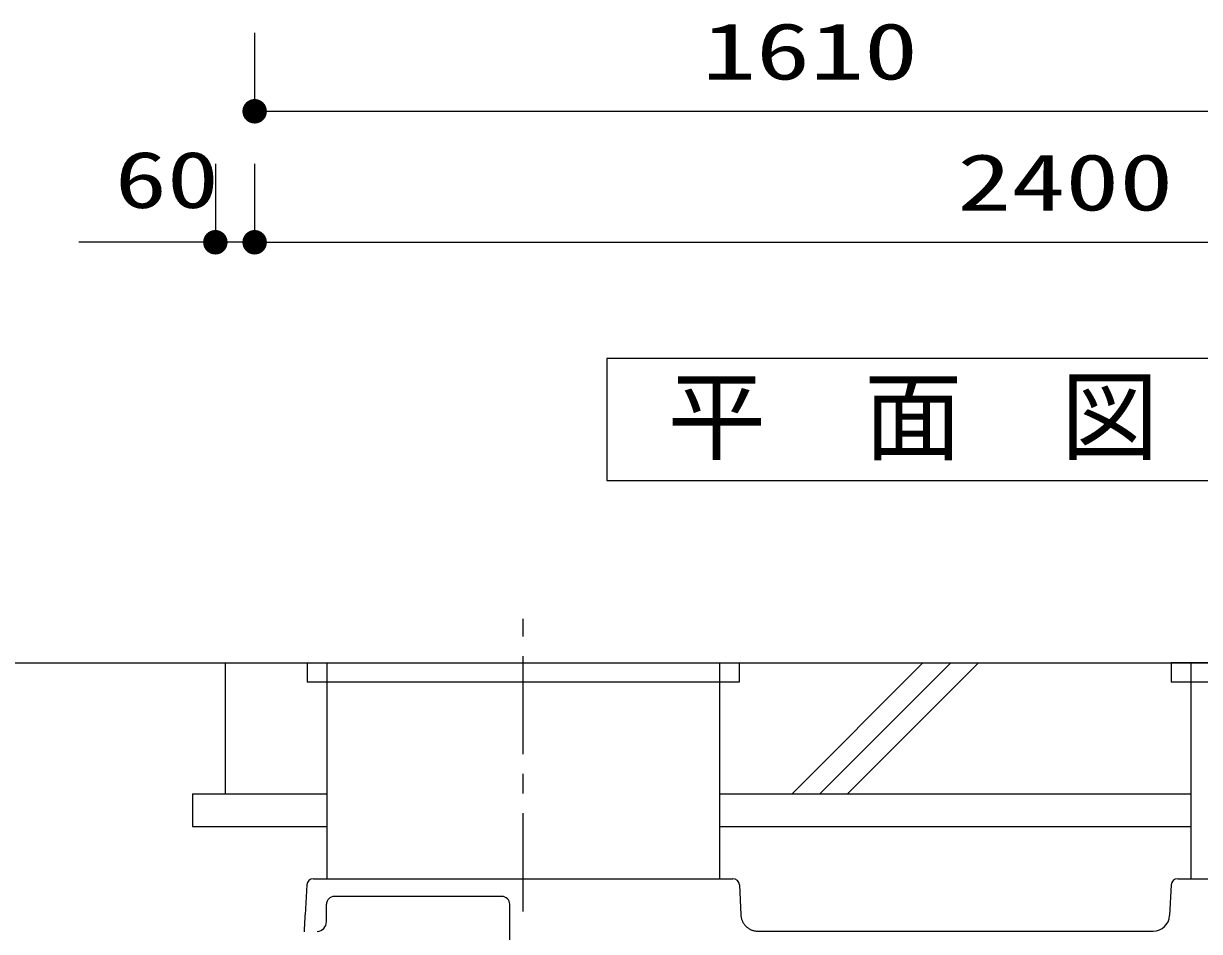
# Model space of a CAD drawing. Units: millimetres, scale not verified. Extents: x -9364 to 7955, y -6535 to 5543.
# Drawn here: x -6393 to -4597, y -2148 to -762 of the extents above; entities that cross this region are included whole.
import ezdxf
from ezdxf.enums import TextEntityAlignment as Align

# ---------------------------------------------------------------- set-up
doc = ezdxf.new("R2010")
doc.units = ezdxf.units.MM
doc.header["$LTSCALE"] = 30
doc.linetypes.add('CHAIN1', pattern=[8, 5, -1, 1, -1])
for name, color, linetype, lineweight in [('0-2_SEISAKU', 3, 'Continuous', 25), ('0-3_A-PIPE', 5, 'Continuous', 25), ('0-4_W-PIPE', 2, 'Continuous', 25), ('0-6_SUNPO', 7, 'Continuous', 25)]:
    doc.layers.add(name, color=color, linetype=linetype, lineweight=lineweight)
doc.styles.add('MS Gothic', font='')
doc.styles.add('ＭＳ ゴシック', font='')
doc.styles.get('MS Gothic').set_extended_font_data('MS Gothic')
doc.styles.get('ＭＳ ゴシック').set_extended_font_data('MS Gothic')

msp = doc.modelspace()

# ---------------------------------------------------------------- linework, layer by layer
at = {"layer": '0-2_SEISAKU', "linetype": 'CHAIN1'}
msp.add_line((-5630.11, -2117.51), (-5630.11, -1670.76), dxfattribs=at)
at = {"layer": '0-2_SEISAKU'}
for p, q in [((-5960.4, -2076.98), (-5962.81, -2122.87)), ((-5950.42, -2067.51), (-5309.8, -2067.51)), ((-5299.82, -2076.98), (-5297.41, -2122.87)), ((-4640.4, -2076.98), (-4642.86, -2123.81)), ((-4630.42, -2067.51), (-3989.8, -2067.51)), ((-5662.46, -2094.53), (-5918.46, -2094.53)), ((-5930.46, -2133.13), (-5930.46, -2106.53)), ((-5650.46, -2254.45), (-5650.46, -2106.53)), ((-5930.46, -2126.68), (-5930.46, -2126.68))]:
    msp.add_line(p, q, dxfattribs=at)
msp.add_lwpolyline([(-3472.95, -1459.6), (-3472.95, -1273.29), (-5502.27, -1273.29), (-5502.27, -1459.6)], close=True, dxfattribs=at)
for points in [[(-5964.16, -2148.65), (-5964.11, -2147.72), (-5964.06, -2146.79), (-5964.01, -2145.83), (-5963.96, -2144.87), (-5963.91, -2143.89), (-5963.86, -2142.89), (-5963.8, -2141.88), (-5963.75, -2140.86), (-5963.7, -2139.83), (-5963.64, -2138.79), (-5963.59, -2137.73), (-5963.53, -2136.66), (-5963.53, -2136.66), (-5963.48, -2135.68), (-5963.42, -2134.63), (-5963.37, -2133.52), (-5963.31, -2132.38), (-5963.24, -2131.22), (-5963.18, -2130.05), (-5963.12, -2128.9), (-5963.06, -2127.78), (-5963.01, -2126.72)], [(-5963.01, -2126.72), (-5962.96, -2125.72), (-5962.91, -2124.81), (-5962.87, -2124.01), (-5962.81, -2122.87)], [(-5297.41, -2122.87), (-5297.4, -2123.45), (-5297.35, -2124.7), (-5297.27, -2125.67), (-5297.14, -2126.56), (-5296.96, -2127.45), (-5296.65, -2128.49), (-5296.36, -2129.31), (-5295.99, -2130.29), (-5295.58, -2131.33), (-5295.17, -2132.34), (-5294.79, -2133.24), (-5294.59, -2133.67), (-5294.12, -2134.66), (-5293.7, -2135.34), (-5293.14, -2136.1), (-5292.61, -2136.79), (-5291.95, -2137.6), (-5291.24, -2138.45), (-5290.53, -2139.28), (-5289.88, -2140.01), (-5289.6, -2140.33), (-5288.84, -2141.12), (-5288.23, -2141.63), (-5287.45, -2142.18), (-5286.73, -2142.67), (-5285.85, -2143.23), (-5284.9, -2143.82), (-5283.97, -2144.38), (-5283.13, -2144.87), (-5282.75, -2145.08), (-5281.76, -2145.6), (-5280.99, -2145.9), (-5280.14, -2146.17), (-5279.25, -2146.41), (-5278.2, -2146.67), (-5277.11, -2146.92), (-5276.12, -2147.14), (-5275.49, -2147.27), (-5274.33, -2147.45)], [(-5274.33, -2147.45), (-5273.5, -2147.5), (-5273.46, -2147.51), (-5272.21, -2147.52), (-5271.45, -2147.51), (-5271.45, -2147.51), (-4667.82, -2147.51)]]:
    msp.add_lwpolyline(points, dxfattribs=at)
for centre, radius, start, end in [((-5950.42, -2077.51), 10, 90, 177), ((-5309.8, -2077.51), 10, 3, 90), ((-4630.42, -2077.51), 10, 90, 177), ((-5918.46, -2106.53), 12, 90, 180), ((-5662.46, -2106.53), 12, 0, 90), ((-5945.46, -2133.09), 15, 273, 0), ((-4667.82, -2122.51), 25, 270, 357)]:
    msp.add_arc(centre, radius, start, end, dxfattribs=at)
at = {"layer": '0-3_A-PIPE', "color": 2}
for p, q in [((-6569.86, -1738), (-2778.01, -1738)), ((-6085.11, -1738), (-6085.11, -1938)), ((-5219.41, -1938), (-5019.41, -1738)), ((-5176.98, -1938), (-4976.98, -1738)), ((-5134.55, -1938), (-4934.55, -1738)), ((-6135.11, -1938), (-6135.11, -1988)), ((-6135.11, -1938), (-5930.11, -1938)), ((-5330.11, -1938), (-4610.11, -1938)), ((-6135.11, -1988), (-5930.11, -1988)), ((-5330.11, -1988), (-4610.11, -1988))]:
    msp.add_line(p, q, dxfattribs=at)
at = {"layer": '0-4_W-PIPE'}
for p, q in [((-5960.11, -1738), (-5960.11, -1767.51)), ((-5930.11, -1738), (-5930.11, -2067.51)), ((-5330.11, -1738), (-5330.11, -2067.51)), ((-5300.11, -1738), (-5300.11, -1767.51)), ((-4640.11, -1738), (-4640.11, -1767.51)), ((-3980.11, -1738), (-4640.11, -1738)), ((-4610.11, -1738), (-4610.11, -2067.51)), ((-5300.11, -1767.51), (-5960.11, -1767.51))]:
    msp.add_line(p, q, dxfattribs=at)
msp.add_lwpolyline([(-3980.11, -1738), (-3980.11, -1767.51), (-4640.11, -1767.51)], dxfattribs=at)
at = {"layer": '0-6_SUNPO', "color": 4}
for p, q in [((-6040.11, -775.65), (-6040.11, -895.65)), ((-6040.11, -895.65), (-4430.11, -895.65)), ((-6100.11, -975.65), (-6100.11, -1095.65)), ((-6040.11, -975.65), (-6040.11, -1095.65)), ((-6040.11, -975.65), (-6040.11, -1095.65)), ((-6100.11, -1095.65), (-6308.57, -1095.65)), ((-6040.11, -1095.65), (-6100.11, -1095.65)), ((-6040.11, -1095.65), (-3640.11, -1095.65))]:
    msp.add_line(p, q, dxfattribs=at)
at = {"layer": '0-6_SUNPO'}
for points in [[(-6047.29, -878.33), (-6040.11, -895.65), (-6050.53, -880.06)], [(-6043.77, -877.27), (-6040.11, -895.65), (-6047.29, -878.33)], [(-6040.11, -876.9), (-6040.11, -895.65), (-6043.77, -877.27)], [(-6036.45, -877.27), (-6040.11, -895.65), (-6040.11, -876.9)], [(-6032.93, -878.33), (-6040.11, -895.65), (-6036.45, -877.27)], [(-6029.69, -880.06), (-6040.11, -895.65), (-6032.93, -878.33)], [(-6058.5, -892), (-6040.11, -895.65), (-6058.86, -895.65)], [(-6058.86, -895.65), (-6040.11, -895.65), (-6058.5, -899.31)], [(-6057.43, -888.48), (-6040.11, -895.65), (-6058.5, -892)], [(-6058.5, -899.31), (-6040.11, -895.65), (-6057.43, -902.83)], [(-6055.7, -885.24), (-6040.11, -895.65), (-6057.43, -888.48)], [(-6057.43, -902.83), (-6040.11, -895.65), (-6055.7, -906.07)], [(-6053.37, -882.4), (-6040.11, -895.65), (-6055.7, -885.24)], [(-6055.7, -906.07), (-6040.11, -895.65), (-6053.37, -908.91)], [(-6050.53, -880.06), (-6040.11, -895.65), (-6053.37, -882.4)], [(-6053.37, -908.91), (-6040.11, -895.65), (-6050.53, -911.24)], [(-6050.53, -911.24), (-6040.11, -895.65), (-6047.29, -912.98)], [(-6047.29, -912.98), (-6040.11, -895.65), (-6043.77, -914.04)], [(-6043.77, -914.04), (-6040.11, -895.65), (-6040.11, -914.4)], [(-6026.85, -882.4), (-6040.11, -895.65), (-6029.69, -880.06)], [(-6024.52, -885.24), (-6040.11, -895.65), (-6026.85, -882.4)], [(-6022.79, -888.48), (-6040.11, -895.65), (-6024.52, -885.24)], [(-6021.72, -892), (-6040.11, -895.65), (-6022.79, -888.48)], [(-6021.36, -895.65), (-6040.11, -895.65), (-6021.72, -892)], [(-6040.11, -914.4), (-6040.11, -895.65), (-6036.45, -914.04)], [(-6036.45, -914.04), (-6040.11, -895.65), (-6032.93, -912.98)], [(-6032.93, -912.98), (-6040.11, -895.65), (-6029.69, -911.24)], [(-6029.69, -911.24), (-6040.11, -895.65), (-6026.85, -908.91)], [(-6026.85, -908.91), (-6040.11, -895.65), (-6024.52, -906.07)], [(-6024.52, -906.07), (-6040.11, -895.65), (-6022.79, -902.83)], [(-6022.79, -902.83), (-6040.11, -895.65), (-6021.72, -899.31)], [(-6021.72, -899.31), (-6040.11, -895.65), (-6021.36, -895.65)], [(-6103.77, -1077.27), (-6100.11, -1095.65), (-6107.29, -1078.33)], [(-6100.11, -1076.9), (-6100.11, -1095.65), (-6103.77, -1077.27)], [(-6096.45, -1077.27), (-6100.11, -1095.65), (-6100.11, -1076.9)], [(-6092.93, -1078.33), (-6100.11, -1095.65), (-6096.45, -1077.27)], [(-6043.77, -1077.27), (-6040.11, -1095.65), (-6047.29, -1078.33)], [(-6043.77, -1077.27), (-6040.11, -1095.65), (-6047.29, -1078.33)], [(-6040.11, -1076.9), (-6040.11, -1095.65), (-6043.77, -1077.27)], [(-6040.11, -1076.9), (-6040.11, -1095.65), (-6043.77, -1077.27)], [(-6036.45, -1077.27), (-6040.11, -1095.65), (-6040.11, -1076.9)], [(-6036.45, -1077.27), (-6040.11, -1095.65), (-6040.11, -1076.9)], [(-6032.93, -1078.33), (-6040.11, -1095.65), (-6036.45, -1077.27)], [(-6032.93, -1078.33), (-6040.11, -1095.65), (-6036.45, -1077.27)], [(-6118.5, -1092), (-6100.11, -1095.65), (-6118.86, -1095.65)], [(-6117.43, -1088.48), (-6100.11, -1095.65), (-6118.5, -1092)], [(-6115.7, -1085.24), (-6100.11, -1095.65), (-6117.43, -1088.48)], [(-6113.37, -1082.4), (-6100.11, -1095.65), (-6115.7, -1085.24)], [(-6110.53, -1080.06), (-6100.11, -1095.65), (-6113.37, -1082.4)], [(-6107.29, -1078.33), (-6100.11, -1095.65), (-6110.53, -1080.06)], [(-6089.69, -1080.06), (-6100.11, -1095.65), (-6092.93, -1078.33)], [(-6086.85, -1082.4), (-6100.11, -1095.65), (-6089.69, -1080.06)], [(-6084.52, -1085.24), (-6100.11, -1095.65), (-6086.85, -1082.4)], [(-6082.79, -1088.48), (-6100.11, -1095.65), (-6084.52, -1085.24)], [(-6081.72, -1092), (-6100.11, -1095.65), (-6082.79, -1088.48)], [(-6081.36, -1095.65), (-6100.11, -1095.65), (-6081.72, -1092)], [(-6058.5, -1092), (-6040.11, -1095.65), (-6058.86, -1095.65)], [(-6058.5, -1092), (-6040.11, -1095.65), (-6058.86, -1095.65)], [(-6057.43, -1088.48), (-6040.11, -1095.65), (-6058.5, -1092)], [(-6057.43, -1088.48), (-6040.11, -1095.65), (-6058.5, -1092)], [(-6055.7, -1085.24), (-6040.11, -1095.65), (-6057.43, -1088.48)], [(-6055.7, -1085.24), (-6040.11, -1095.65), (-6057.43, -1088.48)], [(-6053.37, -1082.4), (-6040.11, -1095.65), (-6055.7, -1085.24)], [(-6053.37, -1082.4), (-6040.11, -1095.65), (-6055.7, -1085.24)], [(-6050.53, -1080.06), (-6040.11, -1095.65), (-6053.37, -1082.4)], [(-6050.53, -1080.06), (-6040.11, -1095.65), (-6053.37, -1082.4)], [(-6047.29, -1078.33), (-6040.11, -1095.65), (-6050.53, -1080.06)], [(-6047.29, -1078.33), (-6040.11, -1095.65), (-6050.53, -1080.06)], [(-6029.69, -1080.06), (-6040.11, -1095.65), (-6032.93, -1078.33)], [(-6029.69, -1080.06), (-6040.11, -1095.65), (-6032.93, -1078.33)], [(-6026.85, -1082.4), (-6040.11, -1095.65), (-6029.69, -1080.06)], [(-6026.85, -1082.4), (-6040.11, -1095.65), (-6029.69, -1080.06)], [(-6024.52, -1085.24), (-6040.11, -1095.65), (-6026.85, -1082.4)], [(-6024.52, -1085.24), (-6040.11, -1095.65), (-6026.85, -1082.4)], [(-6022.79, -1088.48), (-6040.11, -1095.65), (-6024.52, -1085.24)], [(-6022.79, -1088.48), (-6040.11, -1095.65), (-6024.52, -1085.24)], [(-6021.72, -1092), (-6040.11, -1095.65), (-6022.79, -1088.48)], [(-6021.72, -1092), (-6040.11, -1095.65), (-6022.79, -1088.48)], [(-6021.36, -1095.65), (-6040.11, -1095.65), (-6021.72, -1092)], [(-6021.36, -1095.65), (-6040.11, -1095.65), (-6021.72, -1092)], [(-6118.86, -1095.65), (-6100.11, -1095.65), (-6118.5, -1099.31)], [(-6118.5, -1099.31), (-6100.11, -1095.65), (-6117.43, -1102.83)], [(-6117.43, -1102.83), (-6100.11, -1095.65), (-6115.7, -1106.07)], [(-6115.7, -1106.07), (-6100.11, -1095.65), (-6113.37, -1108.91)], [(-6113.37, -1108.91), (-6100.11, -1095.65), (-6110.53, -1111.24)], [(-6110.53, -1111.24), (-6100.11, -1095.65), (-6107.29, -1112.98)], [(-6107.29, -1112.98), (-6100.11, -1095.65), (-6103.77, -1114.04)], [(-6103.77, -1114.04), (-6100.11, -1095.65), (-6100.11, -1114.4)], [(-6100.11, -1114.4), (-6100.11, -1095.65), (-6096.45, -1114.04)], [(-6096.45, -1114.04), (-6100.11, -1095.65), (-6092.93, -1112.98)], [(-6092.93, -1112.98), (-6100.11, -1095.65), (-6089.69, -1111.24)], [(-6089.69, -1111.24), (-6100.11, -1095.65), (-6086.85, -1108.91)], [(-6086.85, -1108.91), (-6100.11, -1095.65), (-6084.52, -1106.07)], [(-6084.52, -1106.07), (-6100.11, -1095.65), (-6082.79, -1102.83)], [(-6082.79, -1102.83), (-6100.11, -1095.65), (-6081.72, -1099.31)], [(-6081.72, -1099.31), (-6100.11, -1095.65), (-6081.36, -1095.65)], [(-6058.86, -1095.65), (-6040.11, -1095.65), (-6058.5, -1099.31)], [(-6058.86, -1095.65), (-6040.11, -1095.65), (-6058.5, -1099.31)], [(-6058.5, -1099.31), (-6040.11, -1095.65), (-6057.43, -1102.83)], [(-6058.5, -1099.31), (-6040.11, -1095.65), (-6057.43, -1102.83)], [(-6057.43, -1102.83), (-6040.11, -1095.65), (-6055.7, -1106.07)], [(-6057.43, -1102.83), (-6040.11, -1095.65), (-6055.7, -1106.07)], [(-6055.7, -1106.07), (-6040.11, -1095.65), (-6053.37, -1108.91)], [(-6055.7, -1106.07), (-6040.11, -1095.65), (-6053.37, -1108.91)], [(-6053.37, -1108.91), (-6040.11, -1095.65), (-6050.53, -1111.24)], [(-6053.37, -1108.91), (-6040.11, -1095.65), (-6050.53, -1111.24)], [(-6050.53, -1111.24), (-6040.11, -1095.65), (-6047.29, -1112.98)], [(-6050.53, -1111.24), (-6040.11, -1095.65), (-6047.29, -1112.98)], [(-6047.29, -1112.98), (-6040.11, -1095.65), (-6043.77, -1114.04)], [(-6047.29, -1112.98), (-6040.11, -1095.65), (-6043.77, -1114.04)], [(-6043.77, -1114.04), (-6040.11, -1095.65), (-6040.11, -1114.4)], [(-6043.77, -1114.04), (-6040.11, -1095.65), (-6040.11, -1114.4)], [(-6040.11, -1114.4), (-6040.11, -1095.65), (-6036.45, -1114.04)], [(-6036.45, -1114.04), (-6040.11, -1095.65), (-6032.93, -1112.98)], [(-6032.93, -1112.98), (-6040.11, -1095.65), (-6029.69, -1111.24)], [(-6029.69, -1111.24), (-6040.11, -1095.65), (-6026.85, -1108.91)], [(-6026.85, -1108.91), (-6040.11, -1095.65), (-6024.52, -1106.07)], [(-6024.52, -1106.07), (-6040.11, -1095.65), (-6022.79, -1102.83)], [(-6022.79, -1102.83), (-6040.11, -1095.65), (-6021.72, -1099.31)], [(-6021.72, -1099.31), (-6040.11, -1095.65), (-6021.36, -1095.65)], [(-6040.11, -1114.4), (-6040.11, -1095.65), (-6036.45, -1114.04)], [(-6036.45, -1114.04), (-6040.11, -1095.65), (-6032.93, -1112.98)], [(-6032.93, -1112.98), (-6040.11, -1095.65), (-6029.69, -1111.24)], [(-6029.69, -1111.24), (-6040.11, -1095.65), (-6026.85, -1108.91)], [(-6026.85, -1108.91), (-6040.11, -1095.65), (-6024.52, -1106.07)], [(-6024.52, -1106.07), (-6040.11, -1095.65), (-6022.79, -1102.83)], [(-6022.79, -1102.83), (-6040.11, -1095.65), (-6021.72, -1099.31)], [(-6021.72, -1099.31), (-6040.11, -1095.65), (-6021.36, -1095.65)]]:
    msp.add_solid(points, dxfattribs=at)

# ---------------------------------------------------------------- texts
at = {"layer": '0-2_SEISAKU', "color": 4, "style": 'MS Gothic'}
msp.add_text('平\u3000面\u3000図', height=110, dxfattribs=at).set_placement((-5409.42, -1449.44), align=Align.BOTTOM_LEFT)
at = {"layer": '0-6_SUNPO', "color": 3, "style": 'ＭＳ ゴシック'}
for s, width, p in [('1610', 1.4, (-5356.82, -873.15)), ('60', 1.35, (-6253.67, -1069.27)), ('2400', 1.4, (-4966.97, -1073.15))]:
    msp.add_text(s, height=86.59, dxfattribs=dict(at, width=width)).set_placement(p, align=Align.BOTTOM_LEFT)

doc.saveas('drawing.dxf')
